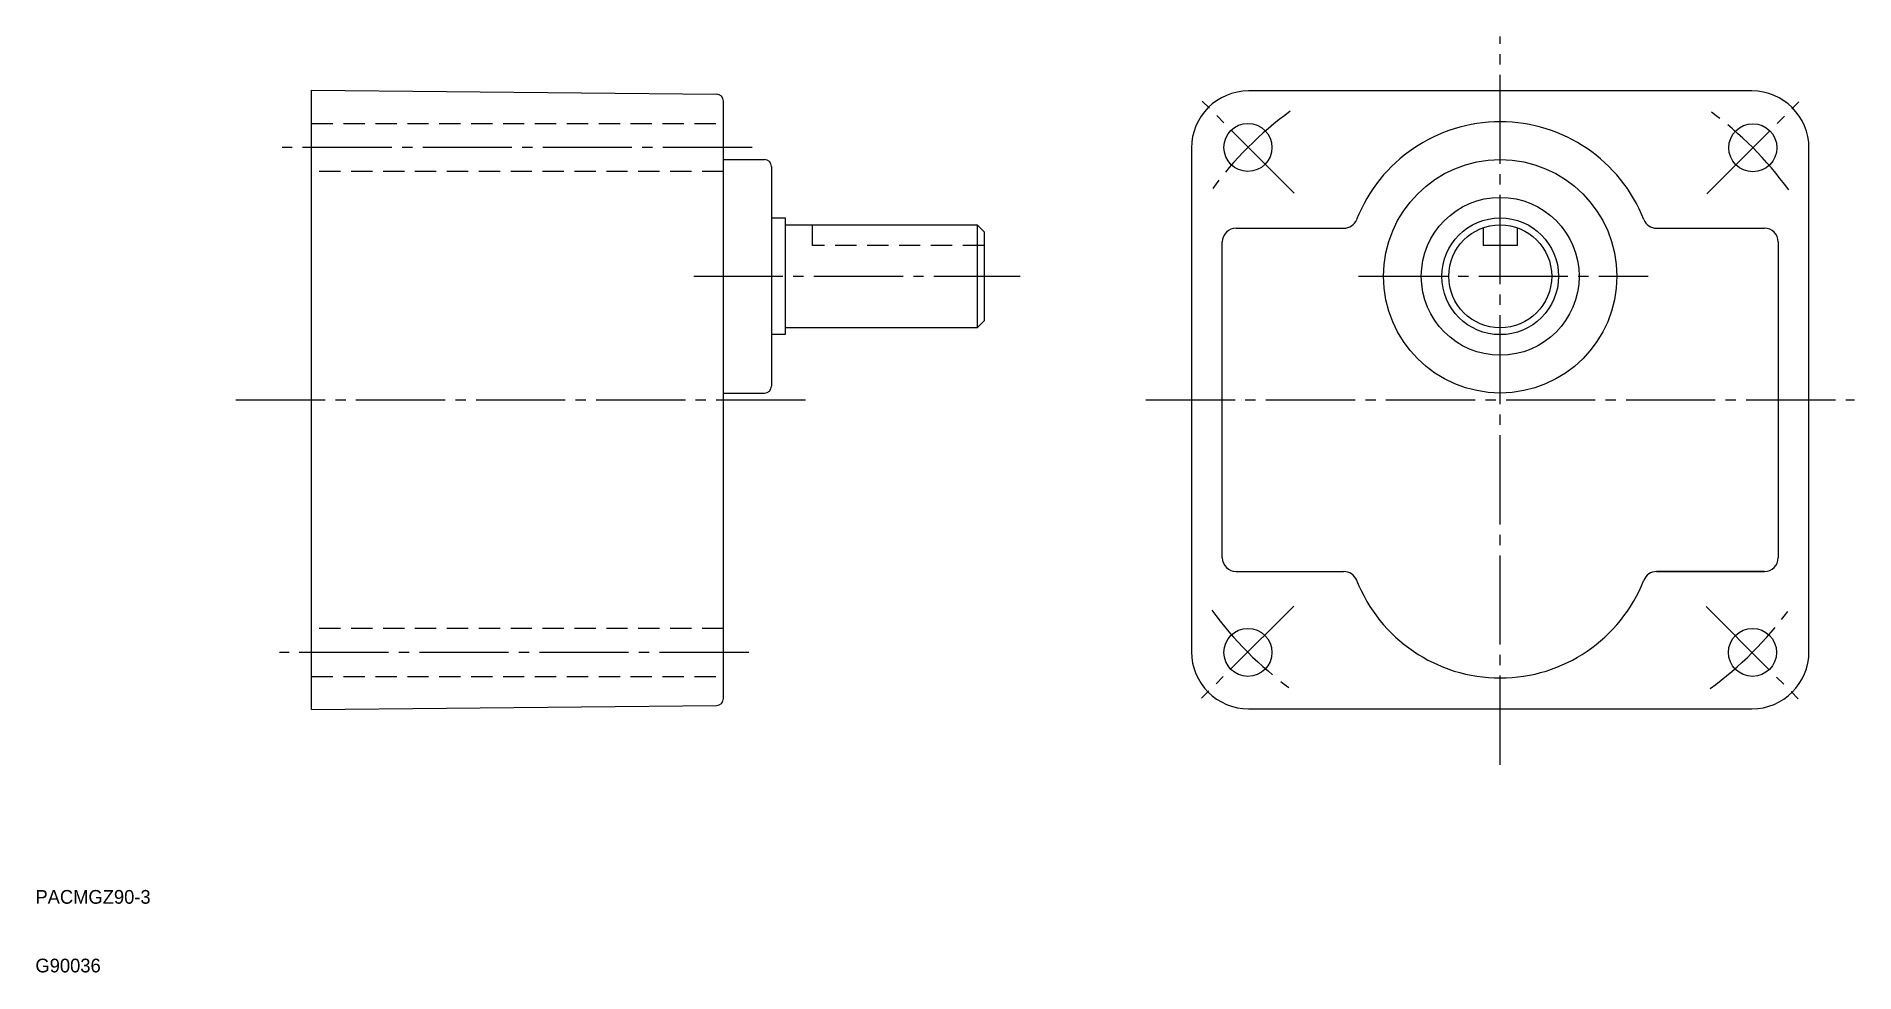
# Model space of a CAD drawing. Extents: x -112 to 153, y 157 to 294.
import ezdxf

# ---------------------------------------------------------------- set-up
doc = ezdxf.new("R2010")
doc.units = 0
doc.linetypes.add('CENTER', pattern=[17.5, 13, -1.5, 1.5, -1.5])
doc.linetypes.add('DASHED', pattern=[4.649108, 3.099405, -1.549703])
doc.layers.get('0').update_dxf_attribs({"linetype": 'CONTINUOUS'})
doc.layers.add('CENTER', color=1, linetype='CENTER')

msp = doc.modelspace()

# ---------------------------------------------------------------- linework, layer by layer
at = {"color": 7, "linetype": 'CONTINUOUS'}
for p, q in [((-72.09, 285.71), (-13.08, 285.12)), ((-72.09, 195.51), (-72.09, 285.71)), ((-12.09, 197.1), (-12.09, 284.12)), ((-12.09, 275.61), (-6.09, 275.61)), ((-5.09, 274.61), (-5.09, 242.61)), ((-5.09, 267.11), (-3.09, 267.11)), ((-3.09, 267.11), (-3.09, 250.11)), ((-3.09, 266.11), (24.91, 266.11)), ((24.91, 266.11), (24.91, 251.11)), ((25.91, 265.11), (24.91, 266.11)), ((25.91, 265.11), (25.91, 252.11)), ((62.63, 265.61), (78.35, 265.61)), ((98.63, 265.68), (98.63, 263.11)), ((103.63, 263.11), (103.63, 265.68)), ((123.92, 265.61), (139.63, 265.61)), ((60.63, 217.61), (60.63, 263.61)), ((103.63, 263.11), (98.63, 263.11)), ((141.63, 263.61), (141.63, 217.61)), ((24.91, 251.11), (25.91, 252.11)), ((-3.09, 250.11), (-5.09, 250.11)), ((24.91, 251.11), (-3.09, 251.11)), ((-12.09, 241.61), (-6.09, 241.61)), ((62.63, 215.61), (78.35, 215.61)), ((123.92, 215.61), (139.63, 215.61)), ((139.63, 215.61), (123.92, 215.61)), ((-72.09, 195.51), (-13.08, 196.1))]:
    msp.add_line(p, q, dxfattribs=at)
for p, q in [((137.8, 285.61), (64.46, 285.61)), ((56.13, 277.28), (56.13, 203.94)), ((146.13, 203.94), (146.13, 277.28)), ((64.46, 195.61), (137.8, 195.61))]:
    msp.add_line(p, q)
at = {"color": 3, "linetype": 'DASHED'}
for p, q in [((-72.09, 280.88), (-12.09, 280.88)), ((-12.09, 273.88), (-72.09, 273.88)), ((0.91, 263.11), (0.91, 266.11)), ((25.91, 263.11), (0.91, 263.11)), ((-12.09, 207.34), (-72.09, 207.34)), ((-72.09, 200.34), (-12.09, 200.34))]:
    msp.add_line(p, q, dxfattribs=at)
at = {"color": 7, "linetype": 'CONTINUOUS'}
for centre, radius in [((64.36, 277.38), 3.5), ((137.95, 277.33), 3.5), ((101.13, 258.61), 17), ((101.13, 258.61), 11.5), ((101.13, 258.61), 8.5), ((101.13, 258.61), 7.5), ((64.36, 203.84), 3.5), ((137.9, 203.84), 3.5)]:
    msp.add_circle(centre, radius, dxfattribs=at)
for centre, radius, start, end in [((-13.09, 284.12), 1, 0, 89.4261), ((101.13, 258.61), 22.5, 21.5524, 158.4476), ((-6.09, 274.61), 1, 0, 90), ((62.63, 263.61), 2, 90, 180), ((78.35, 267.61), 2, 270, 338.4507), ((123.92, 267.61), 2, 201.5493, 270), ((139.63, 263.61), 2, 0, 90), ((-6.09, 242.61), 1, 270, 0), ((62.63, 217.61), 2, 179.9943, 269.9885), ((139.63, 217.61), 2, 270.0115, 0), ((78.35, 213.61), 2, 21.5519, 90), ((123.92, 213.61), 2, 90, 158.4481), ((101.13, 222.61), 22.5, 201.5521, 338.4479), ((-13.09, 197.1), 1, 270.5737, 0)]:
    msp.add_arc(centre, radius, start, end, dxfattribs=at)
for centre, start, end in [((64.46, 277.28), 90, 180), ((137.8, 277.28), 0, 90), ((64.46, 203.94), 180, 270), ((137.8, 203.94), 270, 0)]:
    msp.add_arc(centre, 8.33, start, end)
at = {"layer": 'CENTER', "color": 1, "linetype": 'CENTER'}
for p, q in [((101.13, 187.47), (101.13, 293.55)), ((71.12, 270.71), (57.7, 284.13)), ((131.24, 270.62), (144.66, 284.04)), ((-7.91, 277.38), (-76.55, 277.38)), ((-16.4, 258.61), (31.15, 258.61)), ((80.49, 258.61), (122.67, 258.61)), ((-83.13, 240.61), (0.72, 240.61)), ((49.48, 240.61), (152.78, 240.61)), ((71.03, 210.59), (57.61, 197.17)), ((131.15, 210.5), (144.57, 197.08)), ((-8.39, 203.84), (-76.8, 203.84))]:
    msp.add_line(p, q, dxfattribs=at)
for start, end in [(126.0488, 143.8564), (36.0488, 53.8564), (216.0488, 233.8564), (306.0488, 323.8564)]:
    msp.add_arc((101.13, 240.61), 52, start, end, dxfattribs=at)

# ---------------------------------------------------------------- texts
at = {"color": 7, "linetype": 'CONTINUOUS'}
for s, p in [('PACMGZ90-3', (-112.35, 167.23)), ('G90036', (-112.35, 157.23))]:
    msp.add_text(s, height=2, dxfattribs=at).set_placement(p)

doc.saveas('drawing.dxf')
